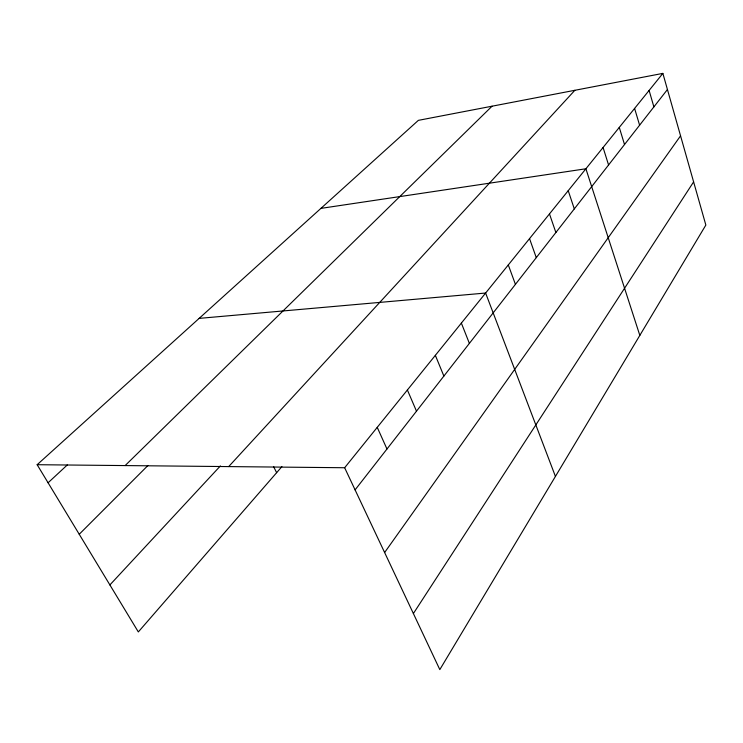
<?xml version="1.0" encoding="UTF-8"?>
<svg xmlns="http://www.w3.org/2000/svg" width="743" height="743" viewBox="0 0 743 743"><rect width="100%" height="100%" fill="white"/><g stroke="black" fill="none" stroke-linecap="round" stroke-linejoin="round"><path stroke-width="1.11" d="M413.387 613.532L693.609 181.886M384.623 552.523L680.56 135.83M355.089 489.878L667.437 89.522M344.65 467.737L662.867 73.39L705.85 225.064L439.819 669.61L344.65 467.737L37.15 464.709L138.328 631.931L281.913 466.613M228.695 466.595L574.859 90.302M109.89 584.927L220.392 465.917M79.232 534.263L147.95 465.489M125.13 465.582L492.052 106.203M48.081 482.783L67.297 464.96M37.15 464.709L418.365 120.357L662.867 73.39M320.92 208.384L585.902 168.772L639.825 335.39M199.133 318.385L485.616 293.039L555.43 476.421M273.573 466.585L276.628 472.687M377.24 427.346L386.973 449.013M407.387 389.991L416.489 411.185M435.352 355.34L443.877 376.069M461.366 323.103L469.381 343.387M508.296 264.945L515.428 284.365M529.536 238.624L536.279 257.635M549.476 213.91L555.875 232.522M568.228 190.672L574.302 208.904M603.075 147.495L608.573 164.983M619.281 127.406L624.519 144.541M634.596 108.422L639.602 125.205M649.113 90.442L653.886 106.899"/></g></svg>
